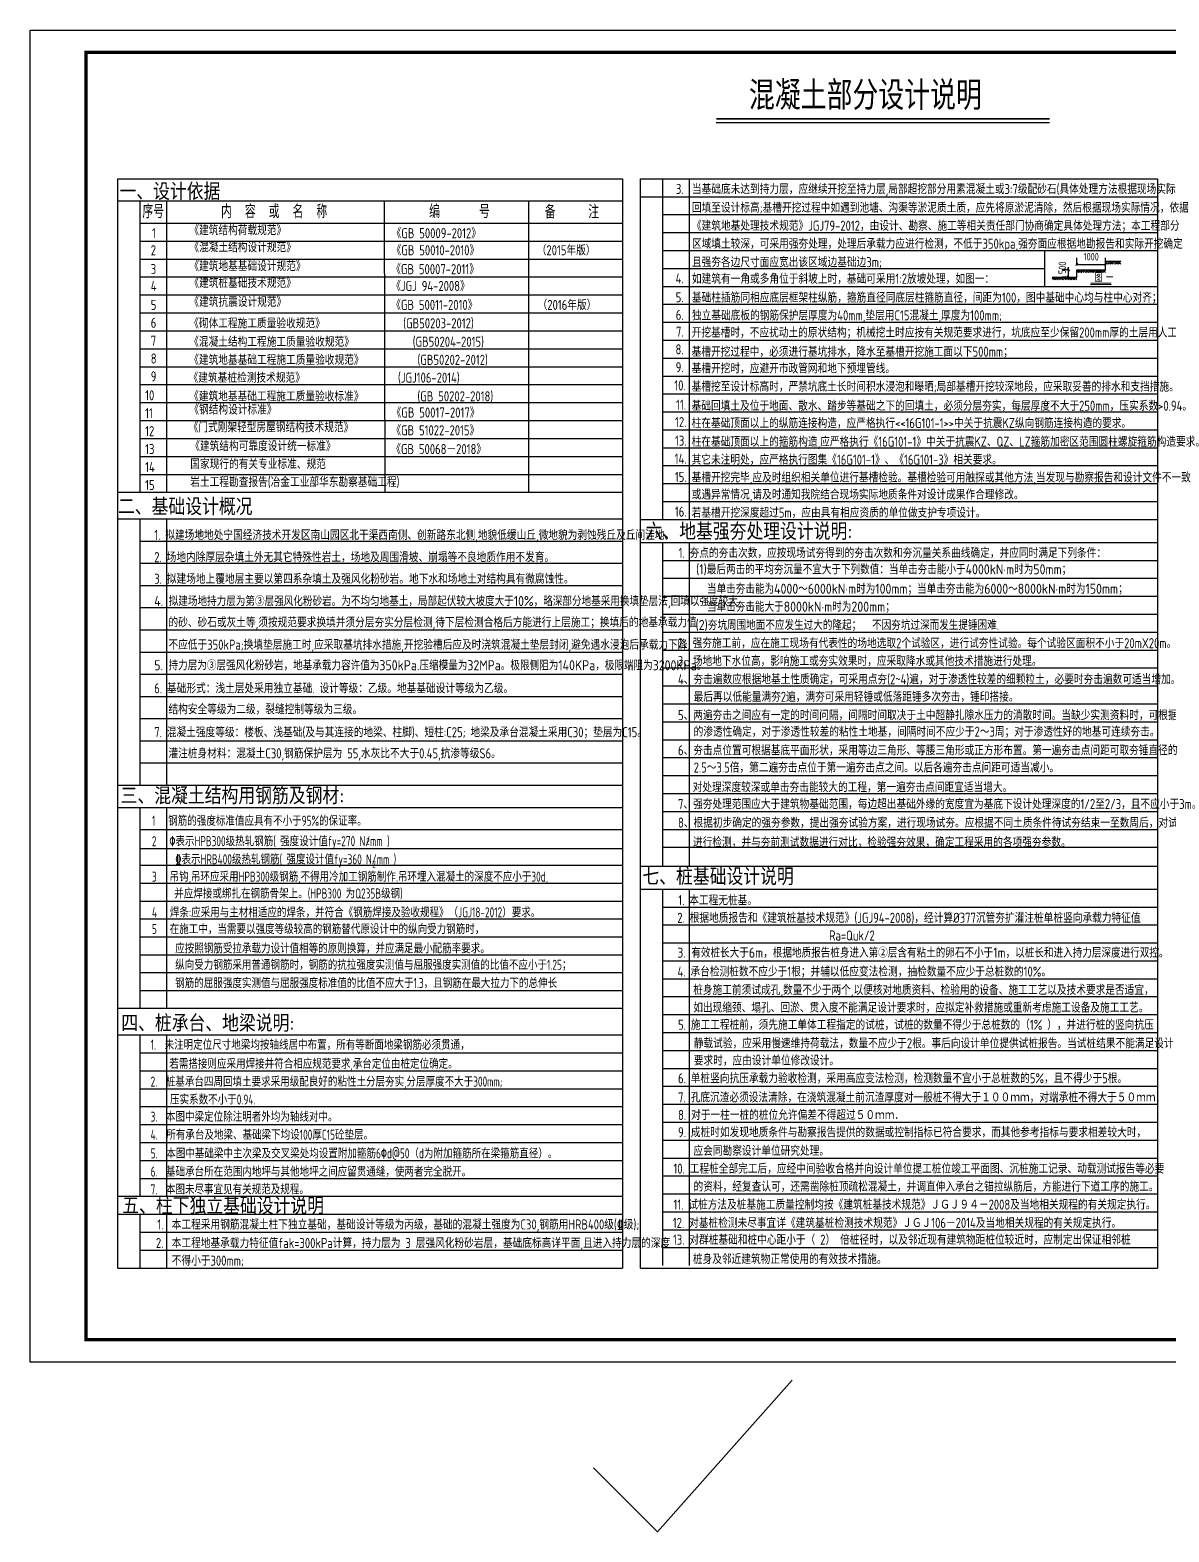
# Model space of a CAD drawing. Extents: x 180850 to 1399066, y 113487 to 334416.
# Drawn here: x 243229 to 279147, y 131029 to 178382 of the extents above; entities that cross this region are included whole.
import ezdxf
from ezdxf.enums import TextEntityAlignment as Align

# ---------------------------------------------------------------- set-up
doc = ezdxf.new("R2010")
doc.units = 0
doc.header["$LTSCALE"] = 1000
for name, color, linetype in [('BORDER', 7, 'Continuous'), ('NUM', 7, 'Continuous'), ('PUB_DIM', 3, 'Continuous'), ('PUB_TEXT', 7, 'Continuous'), ('PUB_TITLE', 4, 'Continuous'), ('STAIR', 2, 'Continuous'), ('TEXT', 7, 'Continuous'), ('TK', 4, 'Continuous'), ('不确定部分', 6, 'Continuous'), ('填充', 251, 'Continuous'), ('文字', 7, 'Continuous'), ('Ａ细部尺寸', 3, 'Continuous')]:
    doc.layers.add(name, color=color, linetype=linetype)
doc.styles.add('_HZTXT', font='tssdeng.shx', dxfattribs={"width": 0.8, "bigfont": 'tssdchn.shx'})
doc.styles.add('C', font='tssdeng.shx', dxfattribs={"height": 3, "bigfont": 'tssdchn.shx'})
doc.styles.add('DIM_FONT', font='tssdeng.shx', dxfattribs={"width": 0.8, "bigfont": 'tssdchn.shx'})
doc.styles.get("Standard").update_dxf_attribs({"font": 'gbenor.shx', "bigfont": 'gbcbig.shx'})
doc.styles.add('TSSD_Norm', font='tssdeng.shx', dxfattribs={"bigfont": 'hztxt.shx'})
doc.styles.add('TSSD_Rein', font='Tssdeng.shx', dxfattribs={"width": 0.7, "bigfont": 'hztxt.shx'})
doc.styles.add('宋体', font='')
doc.styles.get('宋体').set_extended_font_data('SimSun')
doc.dimstyles.new('DIMN80', dxfattribs={"dimscale": 0.8, "dimtxt": 300, "dimasz": 100, "dimexe": 250, "dimexo": 300, "dimgap": 150, "dimtad": 1, "dimdec": 0, "dimzin": 0, "dimdsep": 46, "dimtxsty": 'DIM_FONT', "dimblk": 'ARCHTICK', "dimcen": 0.09, "dimazin": 2, "dimtfac": 1, "dimtdec": 0, "dimtix": 1, "dimtmove": 2, "dimatfit": 3, "dimldrblk": 'ARCHTICK', "dimfxl": 1, "dimtolj": 1, "dimtzin": 0, "dimarcsym": 0})

# ---------------------------------------------------------------- blocks, each defined once
blk = doc.blocks.new('_ArchTick')
at = {"color": 0, "linetype": 'ByBlock', "const_width": 0.4}
blk.add_lwpolyline([(-0.5, -0.5), (0.5, 0.5)], dxfattribs=at)
blk = doc.blocks.new('*D399')
at = {"layer": 'Defpoints', "color": 0, "transparency": 16777216}
for p in [(275979, 170824), (276240, 170824), (276240, 170595)]:
    blk.add_point(p, dxfattribs=at)
at = {"layer": 'PUB_DIM', "color": 0, "lineweight": -2, "transparency": 16777216}
for p, q in [((276000, 170824), (275779, 170824)), ((276000, 170595), (275779, 170595)), ((275979, 170824), (275979, 170904)), ((275979, 170595), (275979, 170824)), ((275979, 170595), (275979, 170515))]:
    blk.add_line(p, q, dxfattribs=at)
at = {"layer": 'PUB_DIM', "color": 0, "lineweight": -2, "transparency": 16777216, "xscale": 80, "yscale": 80, "zscale": 80}
for p, rotation in [((275979, 170824), 270), ((275979, 170595), 90)]:
    blk.add_blockref('_ArchTick', p, dxfattribs=dict(at, rotation=rotation))
at = {"layer": 'PUB_DIM', "color": 0, "transparency": 16777216, "insert": (275783, 170884), "char_height": 240, "attachment_point": 5, "rotation": 90, "style": 'DIM_FONT'}
blk.add_mtext('\\A1;500', dxfattribs=at)
blk = doc.blocks.new('*D400')
at = {"layer": 'Defpoints', "color": 0, "transparency": 16777216}
for p in [(277150, 170995), (276240, 170749), (277150, 170749)]:
    blk.add_point(p, dxfattribs=at)
at = {"layer": 'PUB_DIM', "color": 0, "lineweight": -2, "transparency": 16777216}
for p, q in [((276240, 170989), (276240, 171195)), ((276240, 170995), (277150, 170995)), ((277150, 170989), (277150, 171195))]:
    blk.add_line(p, q, dxfattribs=at)
at = {"layer": 'PUB_DIM', "color": 0, "lineweight": -2, "transparency": 16777216, "xscale": 80, "yscale": 80, "zscale": 80, "rotation": 180}
blk.add_blockref('_ArchTick', (276240, 170995), dxfattribs=at)
at = {"layer": 'PUB_DIM', "color": 0, "lineweight": -2, "transparency": 16777216, "xscale": 80, "yscale": 80, "zscale": 80}
blk.add_blockref('_ArchTick', (277150, 170995), dxfattribs=at)
at = {"layer": 'PUB_DIM', "color": 0, "transparency": 16777216, "insert": (276695, 171235), "char_height": 240, "attachment_point": 5, "style": 'DIM_FONT'}
blk.add_mtext('\\A1;1000', dxfattribs=at)
blk = doc.blocks.new('$LinePat$素土夯实')
at = {"color": 0}
for p, q in [((0, -210), (210, 0)), ((120, -300), (420, 0)), ((420, 0), (608, -188)), ((495, -300), (795, 0)), ((615, 0), (705, -90)), ((210, -210), (300, -300)), ((315, -105), (502, -293)), ((705, -300), (795, -210))]:
    blk.add_line(p, q, dxfattribs=at)

msp = doc.modelspace()

# ---------------------------------------------------------------- linework, layer by layer
at = {"color": 2}
msp.add_line((264867.26, 175469.39), (275381.9, 175469.39), dxfattribs=at)
for p, q in [((263019.3, 131028.79), (267265.78, 135815.92)), ((260995.82, 133050.17), (263019.3, 131028.79))]:
    msp.add_line(p, q)
at = {"layer": 'PUB_TITLE'}
msp.add_lwpolyline([(243229.36, 178381.97), (302694, 178381.97), (302694, 136381.97), (243229.36, 136381.97)], close=True, dxfattribs=at)
at = {"layer": 'PUB_TITLE', "const_width": 106.06}
msp.add_lwpolyline([(244997.04, 137089.05), (244997.04, 177674.9), (301986.93, 177674.9), (301986.93, 137089.05)], close=True, dxfattribs=at)
at = {"layer": 'STAIR', "const_width": 53.19}
msp.add_lwpolyline([(264869.11, 175586), (275381.06, 175586)], dxfattribs=at)
at = {"layer": 'TK'}
for p, q in [((246002.54, 139348.04), (246002.54, 173692.12)), ((246002.54, 173692.12), (261916.99, 173692.12)), ((261916.99, 173692.12), (261916.99, 139348.04)), ((262482.77, 139348.04), (262482.77, 173692.12)), ((262482.77, 173692.12), (278788.38, 173692.12)), ((263182.3, 162952.02), (263182.3, 173692.12)), ((264021.74, 162952.02), (264021.74, 173692.12)), ((278788.38, 173692.12), (278788.38, 139348.04)), ((246002.54, 172992.54), (261916.99, 172992.54)), ((246702.07, 163808.16), (246702.07, 172992.54)), ((247541.52, 163808.16), (247541.52, 172992.54)), ((254427.33, 163808.16), (254409.66, 172992.54)), ((258962.99, 163808.16), (258962.99, 172992.54)), ((262482.77, 173126.85), (278788.38, 173126.85)), ((263182.3, 172561.58), (278788.38, 172561.58)), ((246702.07, 172293.01), (261916.99, 172293.01)), ((263182.3, 171996.31), (278788.38, 171996.31)), ((246702.07, 171727.35), (261916.99, 171727.35)), ((263182.3, 171431.04), (278788.38, 171431.04)), ((275230.29, 170300.51), (275230.29, 171431.04)), ((246702.07, 171161.69), (261916.99, 171161.69)), ((246702.07, 170596.04), (261916.99, 170596.04)), ((263182.3, 170865.78), (275230.29, 170865.78)), ((246702.07, 170030.38), (261916.99, 170030.38)), ((263182.3, 170300.51), (278788.38, 170300.51)), ((263182.3, 169735.24), (278788.38, 169735.24)), ((246702.07, 169464.72), (261916.99, 169464.72)), ((263182.3, 169169.97), (278788.38, 169169.97)), ((246702.07, 168899.07), (261916.99, 168899.07)), ((263182.3, 168604.7), (278788.38, 168604.7)), ((246702.07, 168333.41), (261916.99, 168333.41)), ((246702.07, 167767.76), (261916.99, 167767.76)), ((263182.3, 168039.44), (278788.38, 168039.44)), ((246702.07, 167202.1), (261916.99, 167202.1)), ((263182.3, 167474.17), (278788.38, 167474.17)), ((263182.3, 166908.9), (278788.38, 166908.9)), ((246702.07, 166636.44), (261916.99, 166636.44)), ((263182.3, 166343.63), (278788.38, 166343.63)), ((246702.07, 166070.79), (261916.99, 166070.79)), ((263182.3, 165778.36), (278788.38, 165778.36)), ((246702.07, 165505.13), (261916.99, 165505.13)), ((246702.07, 164939.47), (261916.99, 164939.47)), ((263182.3, 165213.09), (278788.38, 165213.09)), ((246702.07, 164373.82), (261916.99, 164373.82)), ((263182.3, 164647.83), (278788.38, 164647.83)), ((263182.3, 164082.56), (278788.38, 164082.56)), ((246002.54, 163808.16), (261916.99, 163808.16)), ((263182.3, 163517.29), (278788.38, 163517.29)), ((246002.54, 162968.57), (261916.99, 162968.57)), ((246702.07, 154573.75), (246702.07, 162968.57)), ((247541.52, 154573.75), (247541.52, 162968.57)), ((262482.77, 162952.02), (278788.38, 162952.02)), ((246702.07, 162269.04), (261916.99, 162269.04)), ((262482.77, 162225.75), (278788.38, 162225.75)), ((263182.3, 152024.23), (263182.3, 162225.75)), ((264021.74, 152024.23), (264021.74, 162225.75)), ((246702.07, 161569.5), (261916.99, 161569.5)), ((263182.3, 161660.48), (278788.38, 161660.48)), ((263182.3, 161095.21), (278788.38, 161095.21)), ((246702.07, 160869.97), (261916.99, 160869.97)), ((263182.3, 160529.94), (278788.38, 160529.94)), ((246702.07, 160170.44), (261916.99, 160170.44)), ((263182.3, 159964.67), (278788.38, 159964.67)), ((246702.07, 159470.9), (261916.99, 159470.9)), ((263182.3, 159399.4), (278788.38, 159399.4)), ((246702.07, 158771.37), (261916.99, 158771.37)), ((263182.3, 158834.14), (278788.38, 158834.14)), ((263182.3, 158268.87), (278788.38, 158268.87)), ((246702.07, 158071.83), (261916.99, 158071.83)), ((246702.07, 158071.42), (261916.99, 158071.42)), ((263182.3, 157703.6), (278788.38, 157703.6)), ((246702.07, 157371.89), (261916.99, 157371.89)), ((263182.3, 157138.33), (278788.38, 157138.33)), ((246702.07, 156672.35), (261916.99, 156672.35)), ((263182.3, 156573.06), (278788.38, 156573.06)), ((246702.07, 155972.82), (261916.99, 155972.82)), ((246702.07, 155972.82), (261916.99, 155972.82)), ((263182.3, 156007.8), (278788.38, 156007.8)), ((263182.3, 155442.53), (278788.38, 155442.53)), ((246702.07, 155273.28), (261916.99, 155273.28)), ((263182.3, 154877.26), (278788.38, 154877.26)), ((246002.54, 154573.75), (261916.99, 154573.75)), ((263182.3, 154311.99), (278788.38, 154311.99)), ((246002.54, 153874.21), (261916.99, 153874.21)), ((246702.07, 147539.21), (246702.07, 153874.21)), ((247541.52, 147539.21), (247541.52, 153874.21)), ((263182.3, 153746.72), (278788.38, 153746.72)), ((246702.07, 153174.68), (261916.99, 153174.68)), ((263182.3, 153181.46), (278788.38, 153181.46)), ((246702.07, 152579.36), (261916.99, 152579.36)), ((263182.3, 152616.19), (278788.38, 152616.19)), ((246702.07, 152047.58), (261916.99, 152047.58)), ((262482.77, 152024.23), (278788.38, 152024.23)), ((246702.07, 151485.76), (261916.99, 151485.76)), ((262482.77, 151297.95), (278788.38, 151297.95)), ((263182.3, 139427.32), (263182.3, 151297.95)), ((263182.3, 145982.17), (263182.3, 151297.95)), ((264021.74, 139427.32), (264021.74, 151297.95)), ((264021.74, 145982.17), (264021.74, 151297.95)), ((246702.07, 150920.49), (261916.99, 150920.49)), ((263182.3, 150732.68), (278788.38, 150732.68)), ((246702.07, 150356.94), (261916.99, 150356.94)), ((263182.3, 150167.41), (278788.38, 150167.41)), ((246702.07, 149793.39), (261916.99, 149793.39)), ((246702.07, 149229.85), (261916.99, 149229.85)), ((263182.3, 149602.15), (278788.38, 149602.15)), ((263182.3, 149036.88), (278788.38, 149036.88)), ((246702.07, 148666.3), (261916.99, 148666.3)), ((263182.3, 148471.61), (278788.38, 148471.61)), ((246702.07, 148102.75), (261916.99, 148102.75)), ((263182.3, 147906.34), (278788.38, 147906.34)), ((246002.54, 147539.21), (261916.99, 147539.21)), ((263182.3, 147341.07), (278788.38, 147341.07)), ((246002.54, 146701.57), (261916.99, 146701.57)), ((246702.07, 141610.67), (246702.07, 146701.57)), ((247541.52, 141610.67), (247541.52, 146701.57)), ((263182.3, 146775.8), (278788.38, 146775.8)), ((246702.07, 146135.92), (261916.99, 146135.92)), ((263182.3, 146210.54), (278788.38, 146210.54)), ((246702.07, 145570.26), (261916.99, 145570.26)), ((263182.3, 145645.27), (278788.38, 145645.27)), ((246702.07, 145004.6), (261916.99, 145004.6)), ((263182.3, 145080), (278788.38, 145080)), ((246702.07, 144438.95), (261916.99, 144438.95)), ((263182.3, 144514.73), (278788.38, 144514.73)), ((246702.07, 143873.29), (261916.99, 143873.29)), ((263182.3, 143949.46), (278788.38, 143949.46)), ((246702.07, 143307.64), (261916.99, 143307.64)), ((263182.3, 143384.2), (278788.38, 143384.2)), ((246702.07, 142741.98), (261916.99, 142741.98)), ((263182.3, 142818.93), (278788.38, 142818.93)), ((246702.07, 142176.32), (261916.99, 142176.32)), ((263182.3, 142253.66), (278788.38, 142253.66)), ((246002.54, 141610.67), (261916.99, 141610.67)), ((263182.3, 141688.39), (278788.38, 141688.39)), ((263182.3, 141123.12), (278788.38, 141123.12)), ((246002.54, 141045.01), (261916.99, 141045.01)), ((246702.07, 139348.04), (246702.07, 141045.01)), ((247541.52, 139348.04), (247541.52, 141045.01)), ((246702.07, 140479.35), (261916.99, 140479.35)), ((263182.3, 140557.86), (278788.38, 140557.86)), ((246702.07, 139913.7), (261916.99, 139913.7)), ((263182.3, 139992.59), (278788.38, 139992.59)), ((246002.54, 139348.04), (261916.99, 139348.04)), ((262482.77, 139348.04), (278788.38, 139348.04))]:
    msp.add_line(p, q, dxfattribs=at)
at = {"layer": '不确定部分'}
msp.add_lwpolyline([(275466.93, 170594.9), (276240.48, 170594.9), (276240.48, 170824.21), (277149.98, 170824.21), (277149.98, 171090.16), (277631.5, 171090.16)], dxfattribs=at)
at = {"layer": 'Ａ细部尺寸', "color": 0}
msp.add_line((276674.85, 170366.89), (277325.7, 170366.89), dxfattribs=at)
at = {"layer": 'Ａ细部尺寸', "color": 0, "const_width": 14.14}
msp.add_lwpolyline([(276674.85, 170408.3), (277325.7, 170408.3)], dxfattribs=at)

# ---------------------------------------------------------------- block references
at = {"layer": '填充', "yscale": 0.2828282680808722, "zscale": 0.282828268080808}
for p, xscale in [((277149.98, 171090.16), 0.302840690347572), ((277390.74, 171090.16), 0.302840690347572), ((275466.93, 170594.9), 0.3243420337186567), ((275724.78, 170594.9), 0.3243420337186567), ((275982.63, 170594.9), 0.3243420337186567), ((276240.48, 170824.21), 0.2860055747239759), ((276467.86, 170824.21), 0.2860055747239759), ((276695.23, 170824.21), 0.2860055747239759), ((276922.61, 170824.21), 0.2860055747239759)]:
    msp.add_blockref('$LinePat$素土夯实', p, dxfattribs=dict(at, xscale=xscale))

# ---------------------------------------------------------------- texts
at = {"layer": 'BORDER', "style": '宋体', "width": 0.75}
msp.add_text('混凝土部分设计说明', height=797.839, dxfattribs=at).set_placement((265900.34, 175952.21))
at = {"layer": 'NUM', "style": 'TSSD_Norm', "width": 0.8}
for s, height, p in [('序号', 424.242, (246774.25, 172449.38)), ('内  容  或  名  称', 424.2424, (249254.92, 172449.38)), ('编      号', 424.242, (255816.37, 172449.38)), ('备     注', 424.242, (259464.28, 172438.78)), ('1', 318.18, (247076.67, 171817.55)), ('《GB 50009-2012》', 318.1818, (254632.73, 171817.55)), ('2', 318.18, (247036.86, 171281.13)), ('《GB 50010-2010》', 318.1818, (254632.73, 171281.13)), ('（2015年版）    ', 318.1818, (259210.35, 171281.13)), ('3', 318.18, (247036.86, 170684.51)), ('《GB 50007-2011》', 318.1818, (254620.84, 170684.51)), ('4', 318.18, (247036.86, 170155.53)), ('《JGJ 94-2008》', 318.1818, (254620.84, 170155.53)), ('5', 318.18, (247036.86, 169557.56)), ('《GB 50011-2010》', 318.1818, (254620.84, 169557.56)), ('（2016年版）    ', 318.1818, (259237.48, 169557.56)), ('6', 318.18, (247036.86, 168993.78)), ('《砌体工程施工质量验收规范》                (GB50203-2012)', 318.1818, (248249.36, 168977.99)), ('7', 318.18, (247036.86, 168426.32)), ('《混凝土结构工程施工质量验收规范》            (GB50204-2015)', 318.1818, (248249.36, 168395.06)), ('8', 318.18, (247036.86, 167866.25)), ('《建筑地基基础工程施工质量验收规范》           (GB50202-2012)', 318.1818, (248249.36, 167825.32)), ('9', 318.18, (247036.86, 167300.6)), ('《建筑基桩检测技术规范》                   (JGJ106-2014)', 318.1818, (248231.08, 167262.43)), ('10', 318.182, (246859.95, 166707.76)), ('《建筑地基基础工程施工质量验收标准》           (GB 50202-2018)', 318.1818, (248246.81, 166675.87)), ('11', 318.182, (246859.95, 166142.11)), ('12', 318.182, (246859.95, 165576.45)), ('13', 318.182, (246859.95, 165010.79)), ('14', 318.182, (246859.95, 164445.14)), ('15', 318.182, (246859.95, 163879.48)), ('结构安全等级为二级，裂缝控制等级为三级。', 318.1818, (247594.72, 156809.78)), ('7. 混凝土强度等级：楼板、浅基础(及与其连接的地梁、柱脚)、短柱:C25; 地梁及承台混凝土采用C30；垫层为C15。 ', 318.1818, (247147.02, 156085.75))]:
    msp.add_text(s, height=height, dxfattribs=at).set_placement(p)
for s, height, p in [('《建筑结构荷载规范》', 318.182, (248254.1, 171817.55)), ('《混凝土结构设计规范》', 318.1818, (248254.1, 171281.13)), ('《建筑地基基础设计规范》', 318.1818, (248254.1, 170684.51)), ('《建筑桩基础技术规范》', 318.1818, (248254.1, 170155.53)), ('《建筑抗震设计规范》', 318.182, (248254.1, 169557.56)), ('《钢结构设计标准》', 318.182, (248254.1, 166163.7)), ('《门式刚架轻型房屋钢结构技术规范》', 318.1818, (248231.04, 165603.63)), ('《建筑结构可靠度设计统一标准》', 318.1818, (248283.27, 165010.79)), ('国家现行的有关专业标准、规范', 318.1818, (248283.27, 164445.14)), ('岩土工程勘查报告(冶金工业部华东勘察基础工程)', 318.1818, (248283.27, 163879.48))]:
    msp.add_text(s, height=height, dxfattribs=at).set_placement(p, align=Align.BOTTOM_LEFT)
at = {"layer": 'NUM', "color": 1, "style": 'TSSD_Norm', "width": 0.8}
for s, p in [('《GB 50017-2017》', (254632.73, 166163.7)), ('《GB 51022-2015》', (254624.49, 165603.63)), ('《GB 50068－2018》', (254620.84, 165010.79)), ('6. 基础形式：浅土层处采用独立基础. 设计等级：乙级。地基基础设计等级为乙级。', (247147.02, 157470.96))]:
    msp.add_text(s, height=318.1818, dxfattribs=at).set_placement(p)
at = {"layer": 'NUM', "color": 3, "style": 'TSSD_Norm', "width": 0.8}
for s, p in [('1. 拟建场地地处宁国经济技术开发区南山园区北干渠西南侧、创新路东北侧,地貌低缓山丘,微地貌为剥蚀残丘及丘间洼地。', (247147.02, 162304.12)), ('2. 场地内除厚层杂填土外无其它特殊性岩土，场地及周围滑坡、崩塌等不良地质作用不发育。', (247147.02, 161604.58)), ('3. 拟建场地上覆地层主要以第四系杂填土及强风化粉砂岩。地下水和场地土对结构具有微腐蚀性。', (247147.02, 160921.13))]:
    msp.add_text(s, height=318.1818, dxfattribs=at).set_placement(p)
at = {"layer": 'NUM', "color": 7, "true_color": 0xffffff}
for s, p in [('(1)最后两击的平均夯沉量不宜大于下列数值：当单击夯击能小于4000kN·m时为50mm；', (264233.82, 161222.1)), ('当单击夯击能为4000～6000kN·m时为100mm；当单击夯击能为6000～8000kN·m时为150mm；', (264578.29, 160607.11)), ('当单击夯击能大于8000kN·m时为200mm；', (264578.29, 160042.34)), ('(2)夯坑周围地面不应发生过大的隆起；  不因夯坑过深而发生提锤困难.', (264216.5, 159466.75)), ('3. 有效桩长大于6m，根据地质报告桩身进入第②层含有粘土的卵石不小于1m，以桩长和进入持力层深度进行双控。', (263641.68, 149135.09))]:
    msp.add_text(s, height=318.1818, dxfattribs=at).set_placement(p)
at = {"layer": 'NUM', "color": 2}
msp.add_text('4. 拟建场地持力层为第③层强风化粉砂岩。为不均匀地基土，局部起伏较大坡度大于10%%%，略深部分地基采用换填垫层法,回填以强度较大', height=318.1818, dxfattribs=at).set_placement((247147.02, 160219.62))
at = {"layer": 'NUM', "color": 1}
msp.add_text('5. 持力层为③层强风化粉砂岩，地基承载力容许值为350kPa.压缩模量为32MPa。极限侧阻为140KPa，极限端阻为3200KPa。', height=318.1818, dxfattribs=at).set_placement((247147.02, 158195.95))
at = {"layer": 'PUB_TEXT', "style": '_HZTXT', "width": 0.8}
for s, p in [('3.', (263840.93, 173372.5)), ('4.', (263840.93, 170549.64)), ('5.', (263840.93, 169957.21)), ('6.', (263840.93, 169402.74)), ('7.', (263840.93, 168869.52)), ('8.', (263840.93, 168313.84)), ('9.', (263840.93, 167751.37)), ('10.', (263907.64, 167177.31)), ('11.', (263917.68, 166567.27)), ('12.', (263930.06, 166022.01)), ('13.', (263934.34, 165434.96)), ('14.', (263934.34, 164868.29)), ('15.', (263934.34, 164293.59)), ('16.', (263934.34, 163198.46)), ('1.', (247436.45, 140723.57)), ('2.', (247436.45, 140139.39))]:
    msp.add_text(s, height=318.182, dxfattribs=at).set_placement(p, align=Align.MIDDLE_RIGHT)
at = {"layer": 'PUB_TEXT'}
for s, height, style, width, p in [('当基础底未达到持力层，应继续开挖至持力层,局部超挖部分用素混凝土或3:7级配砂石(具体处理方法根据现场实际情况确定)', 318.1818, '_HZTXT', 0.8, (264103.3, 173369.77)), ('回填至设计标高;基槽开挖过程中如遇到池塘、沟渠等淤泥质土质，应先将原淤泥清除，然后根据现场实际情况，依据', 318.1818, '_HZTXT', 0.8, (264103.3, 172783.27)), ('《建筑地基处理技术规范》JGJ79-2012，由设计、勘察、施工等相关责任部门协商确定具体处理方法；本工程部分', 318.1818, '_HZTXT', 0.8, (264103.3, 172212.36)), ('如建筑有一角或多角位于斜坡上时，基础可采用1:2放坡处理，如图一：', 318.1818, '_HZTXT', 0.8, (264103.3, 170540.05)), ('图 一', 247.475, 'TSSD_Rein', 0.7, (276810.12, 170565.69)), ('基础柱插筋同相应底层框架柱纵筋，箍筋直径同底层柱箍筋直径，间距为100，图中基础中心均与柱中心对齐；', 318.1818, '_HZTXT', 0.8, (264103.3, 169947.63)), ('独立基础底板的钢筋保护层厚度为40mm,垫层用C15混凝土,厚度为100mm;', 318.1818, '_HZTXT', 0.8, (264103.3, 169386.35)), ('本工程采用钢筋混凝土柱下独立基础，基础设计等级为丙级，基础的混凝土强度为C30,钢筋用HRB400级(\x84级);', 318.1818, '_HZTXT', 0.8, (247698.82, 140723.57)), ('本工程地基承载力特征值fak=300kPa计算，持力层为 3 层强风化粉砂岩层，基础底标高详平面,且进入持力层的深度', 318.1818, '_HZTXT', 0.8, (247698.82, 140139.39)), ('不得小于300mm;', 318.182, '_HZTXT', 0.8, (247698.82, 139583.82))]:
    msp.add_text(s, height=height, dxfattribs=dict(at, style=style, width=width)).set_placement(p, align=Align.MIDDLE_LEFT)
at = {"layer": 'PUB_TEXT', "color": 3, "style": '_HZTXT', "width": 0.8}
for s, p in [('区域填土较深，可采用强夯处理，处理后承载力应进行检测，不低于350kpa,强夯面应根据地勘报告和实际开挖确定', (264103.3, 171644.58)), ('且强夯各边尺寸面应宽出该区域边基础边3m;', (264103.3, 171064.03))]:
    msp.add_text(s, height=318.1818, dxfattribs=at).set_placement(p, align=Align.MIDDLE_LEFT)
at = {"layer": 'PUB_TEXT', "style": '_HZTXT', "width": 0.8}
for s, p in [('开挖基槽时，不应扰动土的原状结构；机械挖土时应按有关规范要求进行，坑底应至少保留200mm厚的土层用人工开挖。', (264094.16, 168686.83)), ('基槽开挖过程中，必须进行基坑排水，降水至基槽开挖施工面以下500mm；', (264094.16, 168081.92)), ('基槽开挖时，应避开市政管网和地下预埋管线。', (264094.16, 167555.89)), ('基槽挖至设计标高时，严禁坑底土长时间积水浸泡和曝晒;局部基槽开挖较深地段，应采取妥善的排水和支挡措施。', (264094.16, 166981.83)), ('基础回填土及位于地面、散水、踏步等基础之下的回填土，必须分层夯实，每层厚度不大于250mm，压实系数>0.94。', (264094.16, 166377.2)), ('柱在基础顶面以上的纵筋连接构造，应严格执行<<16G101-1>>中关于抗震KZ纵向钢筋连接构造的要求。', (264094.16, 165831.94)), ('柱在基础顶面以上的箍筋构造,应严格执行《16G101-1》中关于抗震KZ、QZ、LZ箍筋加密区范围圆柱螺旋箍筋构造要求。', (264094.16, 165244.89)), ('其它未注明处，应严格执行图集《16G101-1》、《16G101-3》相关要求。', (264094.16, 164678.22)), ('基槽开挖完毕,应及时组织相关单位进行基槽检验。基槽检验可用触探或其他方法,当发现与勘察报告和设计文件不一致', (264094.16, 164117.74)), ('或遇异常情况,请及时通知我院结合现场实际地质条件对设计成果作合理修改。', (264094.16, 163580.46)), ('若基槽开挖深度超过5m，应由具有相应资质的单位做支护专项设计。', (264094.16, 163008.59)), ('1. 夯点的夯击次数，应按现场试夯得到的夯击次数和夯沉量关系曲线确定，并应同时满足下列条件：', (263681.65, 161737.55)), ('2、强夯施工前，应在施工现场有代表性的场地选取2个试验区，进行试夯性试验。每个试验区面积不小于20mX20m。', (263655.39, 158892.7)), ('3、场地地下水位高，影响施工或夯实效果时，应采取降水或其他技术措施进行处理。', (263655.39, 158332.02)), ('4、夯击遍数应根据地基土性质确定，可采用点夯(2~4)遍，对于渗透性较差的细颗粒土，必要时夯击遍数可适当增加。', (263664.32, 157754.64)), ('最后再以低能量满夯2遍，满夯可采用轻锤或低落距锤多次夯击，锤印搭接。', (264157.22, 157201.39)), ('5、两遍夯击之间应有一定的时间问隔，间隔时间取决于土中超静扎隙水压力的消散时间。当缺少实测资料时，可根据地基土', (263664.32, 156623.58)), ('的渗透性确定，对于渗透性较差的粘性土地基，间隔时间不应少于2～3周；对于渗透性好的地基可连续夯击。', (264157.22, 156102.34)), ('6、夯击点位置可根据基底平面形状，采用等边三角形、等腰三角形或正方形布置。第一遍夯击点问距可取夯锤直径的', (263664.32, 155516.9)), ('灌注桩身材料：混凝土C30,钢筋保护层为 55,水灰比不大于0.45,抗渗等级S6。', (247594.72, 155419.52)), ('2.5～3.5倍，第二遍夯击点位于第一遍夯击点之间。以后各遍夯击点问距可适当减小。', (264157.22, 154971.81)), ('对处理深度较深或单击夯击能较大的工程，第一遍夯击点间距宜适当增大。', (264127.55, 154352.76)), ('7、强夯处理范围应大于建筑物基础范围，每边超出基础外缘的宽度宜为基底下设计处理深度的1/2至2/3，且不应小于3m。', (263664.32, 153819.98)), ('8、根据初步确定的强夯参数，提出强夯试验方案，进行现场试夯。应根据不同土质条件待试夯结束一至数周后，对试夯场地', (263664.32, 153233.15)), ('进行检测，并与夯前测试数据进行对比，检验强夯效果，确定工程采用的各项强夯参数。', (264135.64, 152616.19)), ('2. 根据地质报告和《建筑桩基技术规范》(JGJ94-2008)，经计算%%C377沉管夯扩灌注桩单桩竖向承载力特征值', (263641.68, 150232.82)), ('4. 承台检测桩数不应少于1根；并辅以低应变法检测，抽检数量不应少于总桩数的10%%%。', (263648.77, 148538.17)), ('桩身施工前须试成孔,数量不少于两个,以便核对地质资料、检验用的设备、施工工艺以及技术要求是否适宜，', (264143.89, 147960.89)), ('如出现缩颈、塌孔、回淤、贯入度不能满足设计要求时，应拟定补救措施或重新考虑施工设备及施工工艺。', (264143.89, 147403.68)), ('5. 施工工程桩前，须先施工单体工程指定的试桩，试桩的数量不得少于总桩数的（1%%% ），并进行桩的竖向抗压', (263665.72, 146861.56)), ('静载试验，应采用慢速维持荷载法，数量不应少于2根。事后向设计单位提供试桩报告。当试桩结果不能满足设计', (264161.31, 146277.65)), ('要求时，应由设计单位修改设计。', (264161.31, 145735.42)), ('6. 单桩竖向抗压承载力验收检测，采用高应变法检测，检测数量不宜小于总桩数的5%%%，且不得少于5根。', (263665.72, 145176.1)), ('7. 孔底沉渣必须设法清除，在浇筑混凝土前沉渣厚度对一般桩不得大于１００ｍｍ，对端承桩不得大于５０ｍｍ．', (263665.72, 144573.16)), ('8. 对于一柱一桩的桩位允许偏差不得超过５０ｍｍ．', (263665.72, 144017.51)), ('9. 成桩时如发现地质条件与勘察报告提供的数据或控制指标已符合要求，而其他参考指标与要求相差较大时，', (263665.72, 143472.9)), ('应会同勘察设计单位研究处理。', (264151.41, 142889.52)), ('10. 工程桩全部完工后，应经中间验收合格并向设计单位提工桩位竣工平面图、沉桩施工记录、动载测试报告等必要', (263519.72, 142326.19)), ('的资料，经复查认可，还需凿除桩顶疏松混凝土，并调直伸入承台之锚拉纵筋后，方能进行下道工序的施工。', (264154.18, 141760.12)), ('11. 试桩方法及桩基施工质量控制均按《建筑桩基技术规范》ＪＧＪ９４－2008及当地相关规程的有关规定执行。', (263519.72, 141191.5)), ('12. 对基桩检测未尽事宜详《建筑基桩检测技术规范》ＪＧＪ106－2014及当地相关规程的有关规定执行。', (263501.06, 140615.35)), ('13. 对群桩基础和桩中心距小于（ 2） 倍桩径时，以及邻近现有建筑物距桩位较近时，应制定出保证相邻桩', (263504.16, 140084.69)), ('桩身及邻近建筑物正常使用的有效技术措施。', (264132.65, 139475.92))]:
    msp.add_text(s, height=318.1818, dxfattribs=at).set_placement(p)
at = {"layer": 'PUB_TEXT', "color": 2, "style": '_HZTXT', "width": 0.8}
for s, p in [('的砂、砂石或灰土等,须按规范要求换填并须分层夯实分层检测,待下层检测合格后方能进行上层施工；换填后的地基承载力值', (247594.72, 159549.45)), ('不应低于350kPa;换填垫层施工时,应采取基坑排水措施,开挖验槽后应及时浇筑混凝土垫层封闭,避免遇水浸泡后承载力下降.', (247594.72, 158844.04))]:
    msp.add_text(s, height=318.1818, dxfattribs=at).set_placement(p)
at = {"layer": 'TEXT', "color": 3, "style": 'TSSD_Norm'}
for s, p in [('一、设计依据', (246049.48, 173022.68)), ('二、基础设计概况', (246002.54, 163086.23)), ('六、地基强夯处理设计说明:', (262641.46, 162306.51)), ('三、混凝土结构用钢筋及钢材:', (246086.94, 153972.14)), ('七、桩基础设计说明', (262541.38, 151421.69)), ('四、桩承台、地梁说明:', (246105.49, 146798.77)), ('五、柱下独立基础设计说明', (246136.9, 141045.01))]:
    msp.add_text(s, height=530.303, dxfattribs=at).set_placement(p)
at = {"layer": 'TEXT', "style": 'TSSD_Norm', "width": 0.7}
for s, height, p in [('1   钢筋的强度标准值应具有不小于95%%%的保证率。', 318.1818, (247073.77, 153292.94)), ('2   %%130表示HPB300级热轧钢筋( 强度设计值fy=270 N/mm )', 318.1818, (247073.77, 152649.14)), ('2', 212.12, (253828.73, 152698.14)), ('%%132表示HRB400级热轧钢筋( 强度设计值fy=360 N/mm )', 318.1818, (247812.38, 152078.85)), ('2', 212.12, (254017.73, 151977.1)), ('3   吊钩,吊环应采用HPB300级钢筋,不得用冷加工钢筋制作.吊环埋入混凝土的深度不应小于30d,', 318.1818, (247073.77, 151531.08)), ('并应焊接或绑扎在钢筋骨架上。(HPB300 为Q235B级钢)', 318.1818, (247777.74, 150999.95)), ('4   焊条:应采用与主材相适应的焊条，并符合《钢筋焊接及验收规程》（JGJ18-2012）要求。', 318.1818, (247073.77, 150407.35)), ('5   在施工中，当需要以强度等级较高的钢筋替代原设计中的纵向受力钢筋时，', 318.1818, (247073.77, 149881.06)), ('应按照钢筋受拉承载力设计值相等的原则换算，并应满足最小配筋率要求。', 318.1818, (247807.2, 149272.76)), ('纵向受力钢筋采用普通钢筋时，钢筋的抗拉强度实测值与屈服强度实测值的比值不应小于1.25；', 318.1818, (247807.2, 148752.15)), ('钢筋的屈服强度实测值与屈服强度标准值的比值不应大于1.3，且钢筋在最大拉力下的总伸长', 318.1818, (247807.2, 148178.25)), ('1.  未注明定位尺寸地梁均按轴线居中布置，所有等断面地梁钢筋必须贯通，', 318.1818, (247032.42, 146231.76)), ('若需搭接则应采用焊接并符合相应规范要求,承台定位由桩定位确定。', 318.1818, (247621.94, 145631.67)), ('2.  桩基承台四周回填土要求采用级配良好的粘性土分层夯实,分层厚度不大于300mm; ', 318.1818, (247032.42, 145069.73)), ('压实系数不小于0.94.', 318.1818, (247644.55, 144504.42)), ('3.  本图中梁定位除注明者外均为轴线对中。', 318.1818, (247032.42, 143962.51)), ('4.  所有承台及地梁、基础梁下均设100厚C15砼垫层。', 318.1818, (247032.42, 143395.49)), ('5.  本图中基础梁中主次梁及交叉梁处均设置附加箍筋6%%130d@50（d为附加箍筋所在梁箍筋直径）。', 318.1818, (247037.24, 142805.51)), ('6.  基础承台所在范围内地坪与其他地坪之间应留贯通缝，使两者完全脱开。', 318.1818, (247032.42, 142232.23)), ('7.  本图未尽事宜见有关规范及规程。', 318.1818, (247032.42, 141674.54))]:
    msp.add_text(s, height=height, dxfattribs=at).set_placement(p)
at = {"layer": '文字', "color": 6, "style": 'C', "width": 0.8}
for s, p in [('1. 本工程无桩基。', (263670.68, 150788.58)), ('Ra=Quk/2', (268429.47, 149675.01))]:
    msp.add_text(s, height=318.182, dxfattribs=at).set_placement(p)

# ---------------------------------------------------------------- dimensions: what is measured, and where the dimension line sits
at = {"layer": 'PUB_DIM'}
dim = msp.add_linear_dim(base=(275978.53, 170824.21), p1=(276240.48, 170594.9), p2=(276240.48, 170824.21), angle=90, text='500', dimstyle='DIMN80', dxfattribs=at)
dim.commit()
dim.dimension.update_dxf_attribs({"geometry": '*D399', "text_midpoint": (275783.38, 170883.56), "dimtype": 161})
dim = msp.add_aligned_dim(p1=(276240.48, 170749.21), p2=(277149.98, 170749.21), distance=246.04, text='1000', dimstyle='DIMN80', dxfattribs=at)
dim.commit()
dim.dimension.update_dxf_attribs({"geometry": '*D400', "text_midpoint": (276695.23, 171235.25)})

doc.saveas('drawing.dxf')
